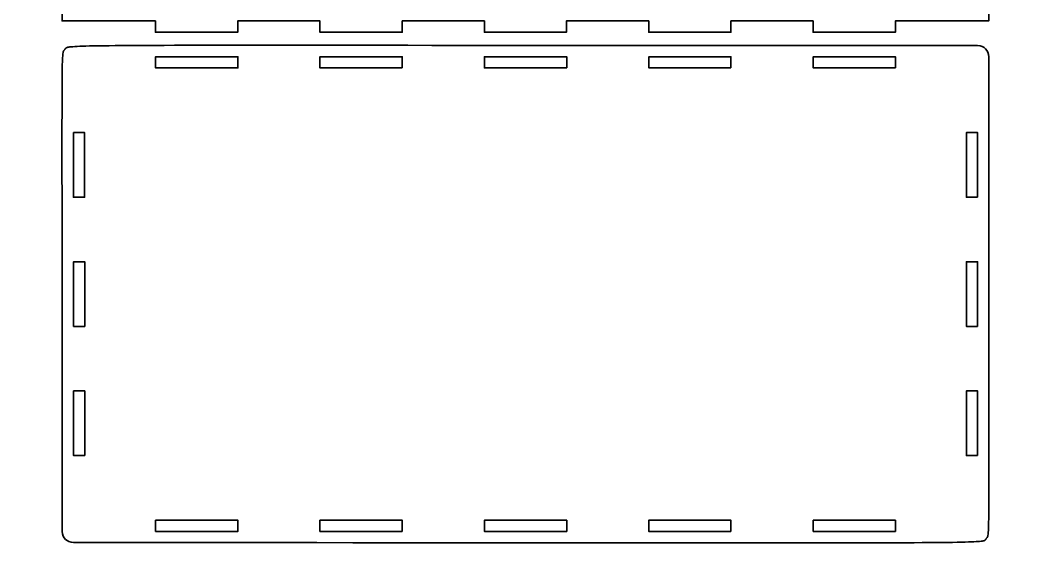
# Model space of a CAD drawing. Header units: inches. Extents: x 8 to 406, y -4 to 402.
# Drawn here: x 10.6 to 281.1, y -4.2 to 142 of the extents above; entities that cross this region are included whole.
import ezdxf

# ---------------------------------------------------------------- set-up
doc = ezdxf.new("R2010")
doc.units = ezdxf.units.IN
doc.header["$MEASUREMENT"] = 0
doc.layers.add('_U+0421_U+043B_U+043E_U+0439 1', color=7, linetype='Continuous')

msp = doc.modelspace()

# ---------------------------------------------------------------- linework, layer by layer
at = {"layer": '_U+0421_U+043B_U+043E_U+0439 1', "color": 250, "lineweight": 35, "true_color": 0x373435}
for points in [[(21.86, 201.81), (21.86, 141.81), (46.84, 141.81), (46.84, 138.81), (68.85, 138.81), (68.85, 141.81), (90.86, 141.81), (90.86, 138.81), (112.88, 138.81), (112.88, 141.81), (134.89, 141.81), (134.89, 138.81), (156.83, 138.81), (156.83, 141.81), (178.85, 141.81), (178.85, 138.81), (200.86, 138.81), (200.86, 141.81), (222.84, 141.81), (222.84, 138.81), (244.85, 138.81), (244.85, 141.81), (269.86, 141.81), (269.86, 201.81)], [(68.89, 129.24), (46.87, 129.24), (46.87, 132.24), (68.89, 132.24), (68.89, 129.24), (68.89, 129.24)], [(112.88, 129.24), (90.86, 129.24), (90.86, 132.24), (112.88, 132.24), (112.88, 129.24)], [(156.9, 129.24), (134.89, 129.24), (134.89, 132.24), (156.9, 132.24), (156.9, 129.24)], [(200.86, 129.24), (178.88, 129.24), (178.88, 132.24), (200.86, 132.24), (200.86, 129.24)], [(244.89, 129.24), (222.87, 129.24), (222.87, 132.24), (244.89, 132.24), (244.89, 129.24)], [(24.86, 111.95), (27.86, 111.95), (27.86, 94.66), (24.86, 94.66), (24.86, 111.95)], [(266.87, 94.66), (263.87, 94.66), (263.87, 111.95), (266.87, 111.95), (266.87, 94.66)], [(27.89, 60.09), (24.9, 60.09), (24.9, 77.38), (27.89, 77.38), (27.89, 60.09)], [(266.87, 60.09), (263.87, 60.09), (263.87, 77.38), (266.87, 77.38), (266.87, 60.09)], [(27.89, 25.52), (24.9, 25.52), (24.9, 42.81), (27.89, 42.81), (27.89, 25.52)], [(266.87, 25.52), (263.87, 25.52), (263.87, 42.81), (266.87, 42.81), (266.87, 25.52)], [(68.89, 5.24), (46.87, 5.24), (46.87, 8.23), (68.89, 8.23), (68.89, 5.24), (68.89, 5.24)], [(112.88, 5.24), (90.86, 5.24), (90.86, 8.23), (112.88, 8.23), (112.88, 5.24)], [(156.9, 5.24), (134.89, 5.24), (134.89, 8.23), (156.9, 8.23), (156.9, 5.24)], [(200.86, 5.24), (178.85, 5.24), (178.85, 8.23), (200.86, 8.23), (200.86, 5.24)], [(244.89, 5.24), (222.87, 5.24), (222.87, 8.23), (244.89, 8.23), (244.89, 5.24)]]:
    msp.add_lwpolyline(points, dxfattribs=at)
msp.add_open_spline([(266.87, 135.23), (10.63, 135.23), (23.98, 135.76), (22.5, 134.07), (21.55, 132.65), (21.86, 141.7), (21.86, 5.24), (22.03, 3.38), (23.11, 2.4), (24.86, 2.24), (281.1, 2.24), (267.75, 1.71), (269.23, 3.4), (270.17, 4.82), (269.86, -4.23), (269.86, 132.24), (269.7, 134.04), (268.7, 135.07), (266.87, 135.23)], degree=3, knots=[0, 0, 0, 0, 1, 1, 1, 2, 2, 2, 3, 3, 3, 4, 4, 4, 5, 5, 5, 6, 6, 6, 6], dxfattribs=at)

doc.saveas('drawing.dxf')
